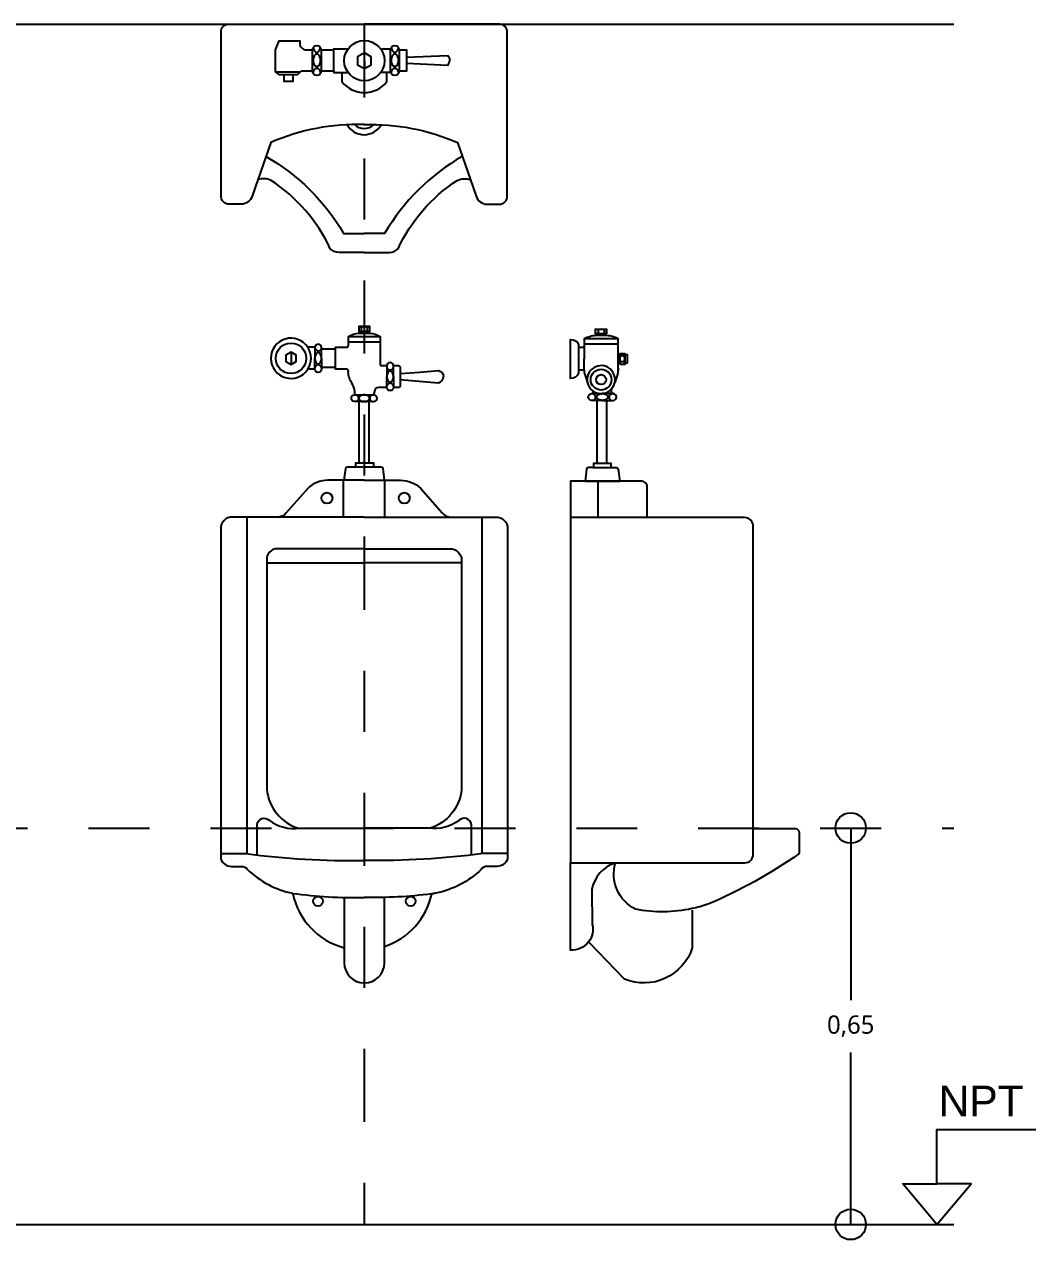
# Model space of a CAD drawing. Header units: inches. Extents: x -5 to 57, y -105 to 48.
# Drawn here: x 34.139 to 35.798, y 38.004 to 39.997 of the extents above; entities that cross this region are included whole.
import ezdxf

# ---------------------------------------------------------------- set-up
doc = ezdxf.new("R2010")
doc.units = ezdxf.units.IN
doc.header["$MEASUREMENT"] = 0
doc.linetypes.add('ACAD_ISO03W100', pattern=[30, 12, -18])
doc.linetypes.add('ACAD_ISO10W100', pattern=[18, 12, -3, 0, -3])
doc.layers.get('Defpoints').update_dxf_attribs({"color": 140})
doc.layers.add('DIM-Cotas100', color=2, linetype='Continuous')
doc.styles.add('ARIAL', font='Roboto-Light.ttf', dxfattribs={"height": 0.03})
doc.styles.add('COTAS', font='romans.shx', dxfattribs={"width": 0.7})
doc.styles.get("Standard").update_dxf_attribs({"font": 'arial.ttf'})
doc.dimstyles.new('1.100 circulo', dxfattribs={"dimtxt": 0.125, "dimasz": 0.05, "dimexe": 0.025, "dimexo": 0.025, "dimgap": 0.025, "dimtad": 0, "dimtih": 1, "dimtoh": 1, "dimzin": 0, "dimtxsty": 'COTAS', "dimblk": 'ORIGIN', "dimcen": 0, "dimdle": 0.001, "dimclrd": 1, "dimclre": 1, "dimclrt": 256, "dimadec": 0, "dimazin": 0, "dimtfac": 1, "dimtmove": 2, "dimatfit": 2, "dimldrblk": 'DOT', "dimfxl": 1, "dimtolj": 1, "dimtzin": 0, "dimlwd": -1, "dimlwe": -1, "dimarcsym": 1})

# ---------------------------------------------------------------- blocks, each defined once
blk = doc.blocks.new('_Origin')
at = {"layer": 'DIM-Cotas100', "color": 0, "lineweight": -2}
blk.add_line((0, 0), (-1, 0), dxfattribs=at)
blk.add_circle((0, 0), 0.5, dxfattribs=at)
blk = doc.blocks.new('*D35')
at = {"color": 1, "transparency": 16777216}
for p, q in [((35.4942, 38.6286), (35.4942, 38.3966)), ((35.4942, 38.0786), (35.4942, 38.3105))]:
    blk.add_line(p, q, dxfattribs=at)
at = {"layer": 'Defpoints', "color": 0, "lineweight": -3, "transparency": 16777216}
for p in [(35.4942, 38.6786), (35.4942, 38.0286), (35.4942, 38.0286)]:
    blk.add_point(p, dxfattribs=at)
at = {"color": 1, "transparency": 16777216, "xscale": 0.05, "yscale": 0.05, "zscale": 0.05}
for p, rotation in [((35.4942, 38.6786), 90), ((35.4942, 38.0286), 270)]:
    blk.add_blockref('_Origin', p, dxfattribs=dict(at, rotation=rotation))
at = {"transparency": 16777216, "insert": (35.4942, 38.3536), "char_height": 0.03, "attachment_point": 5, "style": 'ARIAL'}
blk.add_mtext('\\A1;0,65', dxfattribs=at)
blk = doc.blocks.new('_Dot')
at = {"color": 0, "linetype": 'ByBlock', "lineweight": -2}
blk.add_line((-0.5, 0), (-1, 0), dxfattribs=at)
at = {"color": 0, "linetype": 'ByBlock', "lineweight": -2, "const_width": 0.5}
blk.add_lwpolyline([(-0.25, 0, 1), (0.25, 0, 1)], format="xyb", close=True, dxfattribs=at)
blk = doc.blocks.new('bn46-16')
for p, q in [((-0.0496, -0.077), (-0.0496, -0.042)), ((0.0001, -0.0474), (0.0004, -0.0727))]:
    blk.add_line(p, q)
for points in [[(-0.1742, -0.255), (-0.1836, -0.282, -0.315822), (-0.2016, -0.295), (-0.2216, -0.295, -0.43607), (-0.2346, -0.281), (-0.2346, -0.012, -0.414214), (-0.2226, 0), (0, 0)], [(0.1742, -0.255), (0.1836, -0.282, 0.315822), (0.2016, -0.295), (0.2216, -0.295, 0.43607), (0.2346, -0.281), (0.2346, -0.012, 0.414214), (0.2226, 0), (0, 0)], [(-0.1456, -0.078), (-0.1046, -0.078), (-0.1096, -0.083), (-0.1386, -0.083), (-0.1456, -0.078), (-0.1456, -0.042), (-0.1396, -0.027), (-0.1056, -0.027), (-0.1056, -0.031, 0.414214), (-0.0946, -0.042), (-0.0846, -0.042)], [(-0.0835, -0.0382, 0.028184), (-0.0831, -0.04, 0.074343), (-0.0818, -0.0431, 0.106943), (-0.0797, -0.0453, 0.152216), (-0.0776, -0.046, 0.152216), (-0.0755, -0.0453, 0.106943), (-0.0734, -0.0431, 0.074343), (-0.0721, -0.04, 0.028184), (-0.0717, -0.0382, 0.060974)], [(0.0445, -0.0382, 0.028184), (0.0449, -0.04, 0.074343), (0.0462, -0.0431, 0.106943), (0.0483, -0.0453, 0.152216), (0.0504, -0.046, 0.152216), (0.0525, -0.0453, 0.106943), (0.0546, -0.0431, 0.074343), (0.0559, -0.04, 0.028184), (0.0563, -0.0382, 0.060974)], [(0.0694, -0.054), (0.1374, -0.051, -0.109772), (0.1404, -0.059, 14.251984)], [(0.0694, -0.064), (0.1374, -0.067, 0.109772), (0.1404, -0.059, -14.251984)], [(-0.0835, -0.0807, -0.041188), (-0.0831, -0.078, -0.074343), (-0.0818, -0.0749, -0.106943), (-0.0797, -0.0727, -0.152216), (-0.0776, -0.072, -0.152216), (-0.0755, -0.0727, -0.106943), (-0.0734, -0.0749, -0.074343), (-0.0721, -0.078, -0.041188), (-0.0716, -0.0807, -0.060974)], [(-0.0366, -0.079), (-0.0366, -0.094, 0.486774), (0.0374, -0.094), (0.0374, -0.079)], [(0.0445, -0.0807, -0.041188), (0.0449, -0.078, -0.074343), (0.0462, -0.0749, -0.106943), (0.0483, -0.0727, -0.152216), (0.0504, -0.072, -0.152216), (0.0525, -0.0727, -0.106943), (0.0546, -0.0749, -0.074343), (0.0559, -0.078, -0.041188), (0.0564, -0.0807, -0.060974)], [(0, -0.1645, 0.11165), (-0.1531, -0.1939), (-0.1742, -0.255, -0.315822)], [(0, -0.1645, -0.11165), (0.1531, -0.1939), (0.1742, -0.255, 0.315822)], [(-0.1616, -0.2162, -0.131376), (-0.0336, -0.343), (0, -0.343)], [(0.1609, -0.2166, 0.130791), (0.0336, -0.343), (0, -0.343)], [(0, -0.3741), (-0.0416, -0.3741, -0.209222), (-0.0556, -0.368, 0.139619), (-0.1526, -0.256, 0.202126), (-0.1742, -0.255, -46.738197)], [(0, -0.3741), (0.0416, -0.3741, 0.209222), (0.0556, -0.368, -0.139619), (0.1526, -0.256, -0.202126), (0.1742, -0.255, 46.738197)]]:
    blk.add_lwpolyline(points, format="xyb")
for points in [[(-0.0846, -0.077), (-0.0846, -0.042, -1), (-0.0706, -0.042), (-0.0706, -0.077, -1)], [(0.0434, -0.077), (0.0434, -0.042, -1), (0.0574, -0.042), (0.0574, -0.077, -1)], [(-0.0836, -0.059, 0.060974), (-0.0831, -0.063, 0.074343), (-0.0818, -0.0661, 0.106943), (-0.0797, -0.0683, 0.152216), (-0.0776, -0.069, 0.152216), (-0.0755, -0.0683, 0.106943), (-0.0734, -0.0661, 0.074343), (-0.0721, -0.063, 0.060974), (-0.0716, -0.059, 0.060974), (-0.0721, -0.055, 0.074343), (-0.0734, -0.0519, 0.106943), (-0.0755, -0.0497, 0.152216), (-0.0776, -0.049, 0.152216), (-0.0797, -0.0497, 0.106943), (-0.0818, -0.0519, 0.074343), (-0.0831, -0.055, 0.060974)], [(0.0444, -0.059, 0.060974), (0.0449, -0.063, 0.074343), (0.0462, -0.0661, 0.106943), (0.0483, -0.0683, 0.152216), (0.0504, -0.069, 0.152216), (0.0525, -0.0683, 0.106943), (0.0546, -0.0661, 0.074343), (0.0559, -0.063, 0.060974), (0.0564, -0.059, 0.060974), (0.0559, -0.055, 0.074343), (0.0546, -0.0519, 0.106943), (0.0525, -0.0497, 0.152216), (0.0504, -0.049, 0.152216), (0.0483, -0.0497, 0.106943), (0.0462, -0.0519, 0.074343), (0.0449, -0.055, 0.060974)]]:
    blk.add_lwpolyline(points, format="xyb", close=True)
for points in [[(-0.0706, -0.042), (-0.0496, -0.042)], [(-0.0496, -0.042), (-0.0496, -0.04), (-0.0261, -0.04)], [(0.0269, -0.04), (0.0437, -0.04)], [(0.0574, -0.042), (0.0694, -0.042), (0.0694, -0.077), (0.0574, -0.077)], [(-0.0846, -0.077), (-0.1036, -0.077)], [(-0.0496, -0.077), (-0.0706, -0.077)], [(-0.0496, -0.077), (-0.0496, -0.079), (-0.0264, -0.079)], [(0.0437, -0.079), (0.0272, -0.079)], [(-0.1316, -0.083), (-0.1316, -0.093), (-0.1166, -0.093), (-0.1166, -0.083)]]:
    blk.add_lwpolyline(points)
blk.add_lwpolyline([(0.0004, -0.0467), (-0.0109, -0.0532), (-0.0109, -0.0662), (0.0004, -0.0727), (0.0117, -0.0662), (0.0117, -0.0532)], close=True)
blk.add_circle((0.0004, -0.0597), 0.033)
for radius, start, end in [(0.032, 209.3495, 330.6505), (0.022, 224.1864, 315.8136)]:
    blk.add_arc((0, -0.149), radius, start, end)
blk = doc.blocks.new('bn46-17')
for points in [[(-0.0093, 1.0763), (-0.0053, 1.0753), (-0.0003, 1.0763), (0.0047, 1.0753), (0.0087, 1.0763)], [(0.0077, 1.0683), (0.0087, 1.0683), (0.0087, 1.0763), (-0.0093, 1.0763), (-0.0093, 1.0683)], [(-0.0263, 1.0603), (0.0257, 1.0603)], [(-0.0093, 1.0683), (-0.0053, 1.0693), (-0.0003, 1.0683), (0.0047, 1.0693), (0.0087, 1.0683)], [(-0.0093, 1.0683), (-0.0083, 1.0683)], [(-0.0093, 1.0657), (-0.0083, 1.0657)], [(-0.0083, 1.0683), (-0.0083, 1.0657)], [(-0.0083, 1.0683), (0.0077, 1.0683)], [(-0.0083, 1.0657), (0.0077, 1.0657)], [(-0.0053, 1.0753), (-0.0053, 1.0693)], [(0.0047, 1.0753), (0.0047, 1.0693)], [(0.0077, 1.0683), (0.0077, 1.0657)], [(0.0077, 1.0657), (0.0087, 1.0657)], [(-0.0813, 1.0423), (-0.0926, 1.0423)], [(-0.0813, 1.0423), (-0.0813, 1.0243)], [(-0.0473, 1.0393), (-0.0703, 1.0393)], [(-0.0473, 1.0093), (-0.0473, 1.0393)], [(-0.0263, 1.0513), (0.0257, 1.0513)], [(-0.1203, 1.0343), (-0.1203, 1.0143)], [(-0.0813, 1.0063), (-0.0813, 1.0243)], [(-0.0813, 1.0063), (-0.0926, 1.0063)], [(-0.0473, 1.0093), (-0.0703, 1.0093)], [(0.0367, 1.0123), (0.0367, 1.0093)], [(0.0367, 1.0093), (0.0367, 0.9943)], [(0.0587, 0.9993), (0.0587, 0.9893)], [(0.0367, 0.9793), (0.0367, 0.9943)], [(0.0367, 0.9763), (0.0367, 0.9793)], [(-0.0153, 0.9643), (-0.0003, 0.9643), (0.0157, 0.9643)], [(-0.0083, 0.853), (-0.0083, 0.9533)], [(0.0077, 0.853), (0.0077, 0.9533)], [(-0.0153, 0.8463), (-0.0003, 0.8463), (0.0147, 0.8463)], [(-0.014, 0.8463), (-0.014, 0.853), (-0.0083, 0.853)], [(-0.0083, 0.853), (0.0077, 0.853)], [(0.0077, 0.853), (0.015, 0.853), (0.015, 0.8463)], [(-0.034, 0.764), (-0.034, 0.8243)], [(0.0334, 0.764), (0.0334, 0.8243)], [(-0.1925, 0.764), (-0.1925, 0.2117)], [(0.1924, 0.764), (0.1924, 0.2117)], [(-0.16, 0.689), (-0.0003, 0.689)], [(0.1594, 0.689), (-0.0003, 0.689)], [(0.033, 0.0598), (0.033, 0.14)]]:
    blk.add_lwpolyline(points)
for points in [[(-0.0473, 1.0393), (-0.0473, 1.0423), (-0.0293, 1.0423, 0.414214), (-0.0263, 1.0453), (-0.0263, 1.0603, -0.080452), (-0.0093, 1.0657)], [(0.0087, 1.0657, -0.080452), (0.0257, 1.0603), (0.0257, 1.0153, 0.414214), (0.0287, 1.0123), (0.0367, 1.0123)], [(-0.0703, 1.0393), (-0.0703, 1.0423, 0.913215), (-0.0813, 1.0423), (-0.0813, 1.0423)], [(-0.0703, 1.0243), (-0.0703, 1.0393, 0.913215)], [(-0.0703, 1.0243), (-0.0703, 1.0093, -0.913215)], [(0.0477, 1.0123, 0.913215), (0.0367, 1.0123)], [(-0.0703, 1.0093), (-0.0703, 1.0063, -0.913215), (-0.0813, 1.0063), (-0.0813, 1.0063)], [(-0.0153, 0.9643, 0.138174), (-0.0213, 0.9853, -0.160639), (-0.0263, 1.0043), (-0.0283, 1.0063), (-0.0473, 1.0063), (-0.0473, 1.0093)], [(0.0477, 1.0123), (0.0557, 1.0123, -0.414214), (0.0587, 1.0093), (0.0587, 0.9993)], [(0.0477, 1.0093), (0.0477, 1.0123, 0.913215)], [(0.0477, 0.9943), (0.0477, 1.0093, 0.913215)], [(0.0587, 0.9993), (0.0912, 1.0018, -0.325184)], [(0.0912, 1.0018), (0.1217, 1.0043, -0.325184), (0.1297, 0.9943, -1.957071)], [(0.0477, 0.9943), (0.0477, 0.9793, -0.913215)], [(0.0587, 0.9893), (0.0587, 0.9793, -0.414214), (0.0557, 0.9763), (0.0477, 0.9763)], [(0.0477, 0.9793), (0.0477, 0.9763, -0.913215)], [(0.0587, 0.9893), (0.0956, 0.9863, 0.325184)], [(0.0956, 0.9863), (0.1217, 0.9843, 0.325184), (0.1297, 0.9943, 1.957071)], [(-0.0133, 0.9533), (-0.0163, 0.9533, -0.913215), (-0.0163, 0.9643), (-0.0153, 0.9643)], [(0.0127, 0.9533), (0.0157, 0.9533, 0.913215), (0.0157, 0.9643)], [(0.0367, 0.9763), (0.0229, 0.9763, 0.31538), (0.0173, 0.9723), (0.0147, 0.9643)], [(0.0477, 0.9763, -0.913215), (0.0367, 0.9763)], [(0.0127, 0.9533), (-0.0003, 0.9533), (-0.0133, 0.9533, -1.053709)], [(-0.0333, 0.8243), (-0.0306, 0.8437, -0.375053), (-0.0277, 0.8463), (-0.0153, 0.8463)], [(0.0147, 0.8463), (0.0271, 0.8463, -0.375053), (0.0301, 0.8437), (0.0327, 0.8243)], [(-0.0333, 0.8243), (-0.06, 0.8243, 0.193581), (-0.093, 0.811), (-0.128, 0.771, -0.210954), (-0.141, 0.764, -3.671806)], [(-0.0003, 0.8243), (-0.0333, 0.8243, 0.193581)], [(-0.0003, 0.8243), (0.0327, 0.8243, -0.193581)], [(0.0327, 0.8243), (0.0594, 0.8243, -0.193581), (0.0924, 0.811), (0.1274, 0.771, 0.210954), (0.1404, 0.764, 3.671806)], [(-0.141, 0.764), (-0.2165, 0.764, 0.414214), (-0.2355, 0.745), (-0.2355, 0.212)], [(-0.0003, 0.764), (-0.128, 0.764), (-0.141, 0.764, 0.414214)], [(-0.0003, 0.764), (0.1404, 0.764, -0.414214)], [(0.1404, 0.764), (0.2159, 0.764, -0.414214), (0.2349, 0.745), (0.2349, 0.212)], [(-0.0003, 0.7121), (-0.143, 0.7121, 0.436552), (-0.16, 0.6931), (-0.16, 0.317, 0.29952), (-0.1081, 0.2537, 0.173328)], [(-0.0003, 0.7121), (0.1404, 0.7121, -0.414214), (0.1594, 0.6931), (0.1594, 0.317, -0.29952), (0.1075, 0.2537, -0.173328)], [(-0.176, 0.2097), (-0.176, 0.26, -0.587532), (-0.156, 0.267, 0.206978), (-0.106, 0.254), (0, 0.254)], [(0.1754, 0.2097), (0.1754, 0.26, 0.587532), (0.1554, 0.267, -0.206978), (0.1054, 0.254), (-0.0006, 0.254)], [(-0.2355, 0.212), (-0.2355, 0.203, 0.285258), (-0.2185, 0.191), (-0.2015, 0.191, -0.236068), (-0.1915, 0.186, 0.140309), (-0.1177, 0.147, 0.000068), (-0.1175, 0.1469, 0.650547)], [(-0.2355, 0.212), (-0.1945, 0.212, 0.034347), (-0.0003, 0.2006, 1.000599)], [(0.2349, 0.212), (0.1944, 0.212, -0.034259), (-0.0003, 0.2006, -1.000599)], [(0.2349, 0.212), (0.2349, 0.203, -0.285258), (0.2179, 0.191), (0.2014, 0.191, 0.236068), (0.1914, 0.186, -0.13957), (0.1171, 0.147, -0.002154), (0.1105, 0.1461, -0.65019)], [(-0.1175, 0.1469, 0.038208), (0, 0.14, 0.640123)], [(-0.1175, 0.1469, 0.284957), (-0.033, 0.0578, 2.587072)], [(-0.033, 0.14), (-0.033, 0.0578, 1)], [(0.1105, 0.1461, -0.03612), (-0.0006, 0.14, -0.640123)], [(-0.033, 0.0578), (-0.033, 0.033, 1), (0.033, 0.033), (0.033, 0.0598)]]:
    blk.add_lwpolyline(points, format="xyb")
blk.add_lwpolyline([(-0.1203, 1.0343), (-0.1289, 1.0293), (-0.1289, 1.0193), (-0.1203, 1.0143), (-0.1116, 1.0193), (-0.1116, 1.0293)], close=True)
for points in [[(-0.0813, 1.0243, 0.06206), (-0.0808, 1.0207, 0.075298), (-0.0797, 1.0179, 0.107049), (-0.0777, 1.0159, 0.150029), (-0.0758, 1.0153, 0.150029), (-0.0738, 1.0159, 0.107049), (-0.0719, 1.0179, 0.075298), (-0.0707, 1.0207, 0.06206), (-0.0703, 1.0243, 0.06206), (-0.0707, 1.0279, 0.075298), (-0.0719, 1.0306, 0.107049), (-0.0738, 1.0327, 0.150029), (-0.0758, 1.0333, 0.150029), (-0.0777, 1.0327, 0.107049), (-0.0797, 1.0306, 0.075298), (-0.0808, 1.0279, 0.06206)], [(0.0367, 0.9943, 0.06206), (0.0372, 0.9907, 0.075298), (0.0383, 0.9879, 0.107049), (0.0403, 0.9859, 0.150029), (0.0422, 0.9853, 0.150029), (0.0442, 0.9859, 0.107049), (0.0461, 0.9879, 0.075298), (0.0473, 0.9907, 0.06206), (0.0477, 0.9943, 0.06206), (0.0473, 0.9979, 0.075298), (0.0461, 1.0006, 0.107049), (0.0442, 1.0027, 0.150029), (0.0422, 1.0033, 0.150029), (0.0403, 1.0027, 0.107049), (0.0383, 1.0006, 0.075298), (0.0372, 0.9979, 0.06206)], [(-0.0003, 0.9643, 0.06206), (-0.0039, 0.9638, 0.075298), (-0.0066, 0.9627, 0.107049), (-0.0087, 0.9607, 0.150029), (-0.0093, 0.9588, 0.150029), (-0.0087, 0.9568, 0.107049), (-0.0066, 0.9549, 0.075298), (-0.0039, 0.9537, 0.06206), (-0.0003, 0.9533, 0.06206), (0.0033, 0.9537, 0.075298), (0.0061, 0.9549, 0.107049), (0.0081, 0.9568, 0.150029), (0.0087, 0.9588, 0.150029), (0.0081, 0.9607, 0.107049), (0.0061, 0.9627, 0.075298), (0.0033, 0.9638, 0.06206)]]:
    blk.add_lwpolyline(points, format="xyb", close=True)
for centre, radius in [((-0.1203, 1.0243), 0.025), ((-0.0614, 0.795), 0.009), ((0.0654, 0.795), 0.009), ((-0.076, 0.134), 0.008), ((0.076, 0.134), 0.008)]:
    blk.add_circle(centre, radius)
for centre, radius, start, end in [((-0.1203, 1.0243), 0.033, 33.0557, 326.9443), ((-0.1203, 1.0243), 0.033, 326.9443, 33.0557), ((-0.0756, 1.0425), 0.00575, 171.9824, 337.5073), ((-0.0758, 1.0078), 0.00552, 5.1944, 174.8056), ((0.0422, 1.0108), 0.00552, 185.1944, 354.8056), ((0.0422, 0.9778), 0.00552, 5.1944, 174.8056), ((-0.0148, 0.9588), 0.00552, 275.1944, 84.8056), ((0.0142, 0.9588), 0.00552, 95.1944, 264.8056), ((-0.0034, 0.1705), 0.1165, 288.1972, 347.9223)]:
    blk.add_arc(centre, radius, start, end)
blk = doc.blocks.new('bn46-18')
for p, q in [((0.013, 0.02), (0.022, 0.02)), ((0.078, 0.009), (0.078, 0.025)), ((0.078, -0.007), (0.078, 0.009)), ((0.013, -0.017), (0.0216, -0.017)), ((0.078, -0.0188), (0.078, -0.007)), ((0.078, -0.014), (0.078, -0.0188)), ((0.0227, -0.0232), (0.0287, -0.0417)), ((0.0774, -0.0232), (0.0725, -0.0378)), ((0.0666, -0.1773), (0.0716, -0.1773)), ((0.0236, -0.1993), (0.0806, -0.1993))]:
    blk.add_line(p, q)
for points in [[(0.059, 0.05), (0.055, 0.049), (0.05, 0.05), (0.045, 0.049), (0.041, 0.05)], [(0.042, 0.042), (0.041, 0.042), (0.041, 0.05), (0.059, 0.05), (0.059, 0.042)], [(0.059, 0.042), (0.055, 0.043), (0.05, 0.042), (0.045, 0.043), (0.041, 0.042)], [(0.042, 0.042), (0.042, 0.0394)], [(0.058, 0.042), (0.042, 0.042)], [(0.045, 0.049), (0.045, 0.043)], [(0.055, 0.049), (0.055, 0.043)], [(0.058, 0.042), (0.058, 0.0394)], [(0.059, 0.042), (0.058, 0.042)], [(0.078, 0.034), (0.022, 0.034)], [(0.078, 0.025), (0.022, 0.025)], [(0.042, 0.0394), (0.041, 0.0394)], [(0.058, 0.0394), (0.042, 0.0394)], [(0.059, 0.0394), (0.058, 0.0394)], [(0.022, 0.019), (0.022, 0.001)], [(0.022, -0.017), (0.022, 0.001)], [(0.081, 0.009), (0.078, 0.009)], [(0.081, -0.008), (0.082, -0.004), (0.081, 0.001), (0.082, 0.006), (0.081, 0.01)], [(0.081, 0.009), (0.081, 0.01), (0.089, 0.01), (0.089, 0.008)], [(0.081, -0.007), (0.081, 0.009)], [(0.088, 0.006), (0.082, 0.006)], [(0.089, -0.008), (0.088, -0.004), (0.089, 0.001), (0.088, 0.006), (0.089, 0.01)], [(0.089, 0.008), (0.093, 0.008), (0.093, -0.006), (0.089, -0.006)], [(0.089, 0.008), (0.089, -0.006)], [(0.081, -0.007), (0.078, -0.007)], [(0.089, -0.006), (0.089, -0.008), (0.081, -0.008)], [(0.081, -0.008), (0.081, -0.007)], [(0.088, -0.004), (0.082, -0.004)], [(0.034, -0.056), (0.037, -0.056)], [(0.037, -0.056), (0.037, -0.052)], [(0.037, -0.056), (0.052, -0.056)], [(0.067, -0.056), (0.052, -0.056)], [(0.067, -0.056), (0.067, -0.0485)], [(0.069, -0.056), (0.067, -0.056)], [(0.0436, -0.1705), (0.0436, -0.067)], [(0.0596, -0.1705), (0.0596, -0.067)], [(0.0366, -0.1773), (0.0516, -0.1773), (0.0666, -0.1773)], [(0.0436, -0.1705), (0.0376, -0.1705), (0.0376, -0.1773)], [(0.0596, -0.1705), (0.0436, -0.1705)], [(0.0666, -0.1773), (0.0666, -0.1705), (0.0596, -0.1705)], [(0.0236, -0.1993), (-0.0004, -0.1993), (-0.0004, -0.2593)], [(0.0806, -0.1993), (0.0236, -0.1993)], [(0.0446, -0.1993), (0.0446, -0.2593)], [(0.1256, -0.2593), (-0.0004, -0.2593)], [(-0.0004, -0.2593), (-0.0004, -0.8253)]]:
    blk.add_lwpolyline(points)
for points in [[(0.013, -0.017), (0.013, -0.022, -0.340444), (0, -0.031), (0, 0), (0, 0.033, -0.340444), (0.013, 0.024), (0.013, 0.02)], [(0.013, 0.02), (0.013, -0.017, 0.913215)], [(0.0413, 0.0394, 0.071758), (0.022, 0.034), (0.022, 0.019)], [(0.078, 0.025), (0.078, 0.034, 0.087935), (0.059, 0.0394)], [(0.0366, -0.067), (0.034, -0.067, -0.913215), (0.034, -0.056)], [(0.0666, -0.067), (0.07, -0.067, 0.913215), (0.07, -0.056), (0.069, -0.056)], [(0.069, -0.056, -0.073527), (0.0716, -0.0564, -0.088058)], [(0.052, -0.067), (0.0366, -0.067, -0.913215)], [(0.052, -0.067), (0.067, -0.067, 0.913215)], [(0.0376, -0.1773), (0.0292, -0.1773, 0.375053), (0.0263, -0.1799), (0.0236, -0.1993)], [(0.0716, -0.1773), (0.075, -0.1773, -0.375053), (0.078, -0.1799), (0.0806, -0.1993)], [(0.1256, -0.2593), (0.1256, -0.2093, 0.414214), (0.1156, -0.1993), (0.0806, -0.1993)], [(0.2996, -0.7693), (0.2996, -0.2733, 0.414214), (0.2856, -0.2593), (0.1256, -0.2593)], [(-0.0004, -0.8253), (0.2856, -0.8253, 0.414214), (0.2996, -0.8113), (0.2996, -0.7693, 0.41075)], [(0.2996, -0.7693), (0.3686, -0.7693, -0.414214), (0.3746, -0.7753), (0.3746, -0.8103, -0.053158), (0.225, -0.8933, -0.029567), (0.199, -0.9005, -0.375496)], [(0.0295, -0.9551, -0.255516), (-0.0004, -0.9683), (-0.0004, -0.8253)], [(0.199, -0.9005, -0.102545), (0.1066, -0.9013, -0.368178), (0.0736, -0.8253, 0.273558), (0.0346, -0.8693), (0.0356, -0.9263, -0.227868), (0.0295, -0.9551)], [(0.1996, -0.9032), (0.1996, -0.965, -0.436211), (0.0886, -1.016, -0.663496)], [(0.0295, -0.9551), (0.0886, -1.016, 0.408211)]]:
    blk.add_lwpolyline(points, format="xyb")
blk.add_lwpolyline([(0.052, -0.056, -0.06206), (0.0556, -0.0564, -0.075298), (0.0584, -0.0576, -0.107049), (0.0604, -0.0596, -0.150029), (0.061, -0.0615, -0.150029), (0.0604, -0.0634, -0.107049), (0.0584, -0.0654, -0.075298), (0.0556, -0.0666, -0.06206), (0.052, -0.067, -0.06206), (0.0484, -0.0666, -0.075298), (0.0456, -0.0654, -0.107049), (0.0436, -0.0634, -0.150029), (0.043, -0.0615, -0.150029), (0.0436, -0.0596, -0.107049), (0.0456, -0.0576, -0.075298), (0.0484, -0.0564, -0.06206)], format="xyb", close=True)
for radius in [0.017, 0.0082]:
    blk.add_circle((0.05, -0.033), radius)
for centre, radius, start, end in [((0.0553, -0.0165), 0.0333, 180.8763, 191.5289), ((0.05, -0.033), 0.023, 347.8471, 202.171), ((0.061, -0.0188), 0.017, 345.0797, 0), ((0.05, -0.033), 0.023, 317.6574, 347.8471), ((0.05, -0.033), 0.023, 202.171, 235.5826), ((0.0355, -0.0615), 0.00552, 275.1944, 84.8056), ((0.05, -0.033), 0.023, 235.5826, 317.6574), ((0.0685, -0.0615), 0.00552, 95.1944, 264.8056), ((0.05, -0.033), 0.023, 317.6574, 334.9653)]:
    blk.add_arc(centre, radius, start, end)

msp = doc.modelspace()

# ---------------------------------------------------------------- linework, layer by layer
at = {"color": 1}
for p, q in [((28.8443, 39.9966), (35.6635, 39.9966)), ((28.8443, 38.0286), (35.6635, 38.0286))]:
    msp.add_line(p, q, dxfattribs=at)
at = {"color": 1, "linetype": 'ACAD_ISO10W100', "ltscale": 0.01}
msp.add_line((34.6963, 39.9966), (34.6963, 38.0286), dxfattribs=at)
at = {"color": 1, "linetype": 'ACAD_ISO03W100', "ltscale": 0.005}
msp.add_line((28.8443, 38.6786), (35.6635, 38.6786), dxfattribs=at)
for points in [[(35.6357, 38.0954), (35.6357, 38.1845), (35.7976, 38.1845)], [(35.6357, 38.0286), (35.5796, 38.0954), (35.6357, 38.0954)], [(35.6357, 38.0286), (35.6918, 38.0954), (35.6357, 38.0954)]]:
    msp.add_lwpolyline(points)

# ---------------------------------------------------------------- block references
for name, p in [('bn46-16', (34.6963, 39.9966)), ('bn46-17', (34.6967, 38.4246)), ('bn46-18', (35.0349, 39.4469))]:
    msp.add_blockref(name, p)

# ---------------------------------------------------------------- texts
msp.add_text('NPT', height=0.05).set_placement((35.6383, 38.2061))

# ---------------------------------------------------------------- dimensions: what is measured, and where the dimension line sits
dim = msp.add_linear_dim(base=(35.4942, 38.0286), p1=(35.4942, 38.6786), p2=(35.4942, 38.0286), angle=90, dimstyle='1.100 circulo', override={"dimtxsty": 'ARIAL'})
dim.commit()
dim.dimension.update_dxf_attribs({"geometry": '*D35', "text_midpoint": (35.4942, 38.3536)})

doc.saveas('drawing.dxf')
